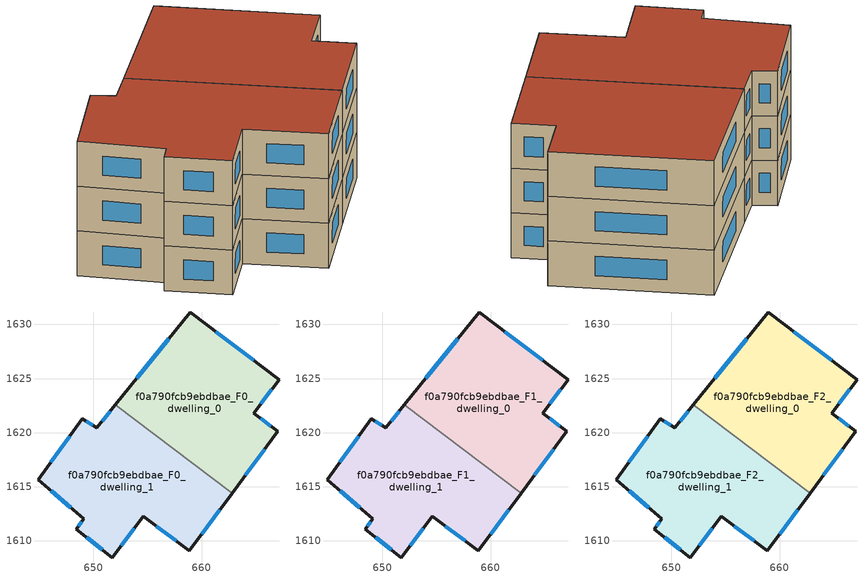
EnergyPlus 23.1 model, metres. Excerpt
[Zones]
f0a790fcb9ebdbae_F0_dwelling_0
 floor ground (EU_floor_Construction): 667.15,1624.91 664.81,1621.8 667.04,1620.12 662.81,1614.42 652.03,1622.57 658.94,1631.12 z0
 wall outside (EU_wall_Construction): 662.81,1614.42 667.04,1620.12 664.81,1621.8 667.15,1624.91 658.94,1631.12 652.03,1622.57 z0:3
 wall to f0a790fcb9ebdbae_F0_dwelling_1 (EU_wall_Construction): 652.03,1622.57 662.81,1614.42 z0:3
 window (EU_Window_Construction): 656.96,1628.68 654,1625.01 / 664.8,1626.69 661.28,1629.35 / 665.48,1622.69 666.48,1624.02 / 666.4,1620.6 665.45,1621.32 / 664.02,1616.04 665.83,1618.49 z0.86:2.14
f0a790fcb9ebdbae_F0_dwelling_1
 floor ground (EU_floor_Construction): 662.81,1614.42 658.87,1609.1 654.59,1612.27 651.76,1608.45 648.41,1611.07 649.12,1612.04 644.88,1615.67 648.97,1621.28 650.32,1620.45 652.03,1622.57 z0
 wall outside (EU_wall_Construction): 652.03,1622.57 650.32,1620.45 648.97,1621.28 644.88,1615.67 649.12,1612.04 648.41,1611.07 651.76,1608.45 654.59,1612.27 658.87,1609.1 662.81,1614.42 z0:3
 window (EU_Window_Construction): 649.36,1610.32 650.8,1609.19 / 648.92,1611.76 648.61,1611.34 / 646.09,1614.63 647.91,1613.07 / 647.8,1619.68 646.05,1617.27 / 649.93,1620.69 649.35,1621.04 / 651.54,1621.97 650.81,1621.06 / 659.99,1610.62 661.68,1612.9 / 655.81,1611.37 657.64,1610.01 / 652.56,1609.54 653.78,1611.18 z0.86:2.14
f0a790fcb9ebdbae_F1_dwelling_0
 floor to f0a790fcb9ebdbae_F0_dwelling_0 (EU_floor_Construction): 667.15,1624.91 664.81,1621.8 667.04,1620.12 662.81,1614.42 652.03,1622.57 658.94,1631.12 z3
 wall outside (EU_wall_Construction): 662.81,1614.42 667.04,1620.12 664.81,1621.8 667.15,1624.91 658.94,1631.12 652.03,1622.57 z3:6
 wall to f0a790fcb9ebdbae_F1_dwelling_1 (EU_wall_Construction): 652.03,1622.57 662.81,1614.42 z3:6
 window (EU_Window_Construction): 656.96,1628.68 654,1625.01 / 664.8,1626.69 661.28,1629.35 / 665.48,1622.69 666.48,1624.02 / 666.4,1620.6 665.45,1621.32 / 664.02,1616.04 665.83,1618.49 z3.86:5.14
f0a790fcb9ebdbae_F1_dwelling_1
 floor to f0a790fcb9ebdbae_F0_dwelling_1 (EU_floor_Construction): 662.81,1614.42 658.87,1609.1 654.58,1612.27 651.75,1608.45 648.41,1611.07 649.12,1612.04 644.88,1615.67 648.97,1621.28 650.32,1620.45 652.03,1622.57 z3
 wall outside (EU_wall_Construction): 652.03,1622.57 650.32,1620.45 648.97,1621.28 644.88,1615.67 649.12,1612.04 648.41,1611.07 651.76,1608.45 654.59,1612.27 658.87,1609.1 662.81,1614.42 z3:6
 window (EU_Window_Construction): 649.36,1610.32 650.8,1609.19 / 648.92,1611.76 648.61,1611.34 / 646.09,1614.63 647.91,1613.07 / 647.8,1619.68 646.05,1617.27 / 649.93,1620.69 649.35,1621.04 / 651.54,1621.97 650.81,1621.06 / 659.99,1610.62 661.68,1612.9 / 655.81,1611.37 657.64,1610.01 / 652.56,1609.54 653.78,1611.18 z3.86:5.14
f0a790fcb9ebdbae_F2_dwelling_0
 floor to f0a790fcb9ebdbae_F1_dwelling_0 (EU_floor_Construction): 667.15,1624.91 664.81,1621.8 667.04,1620.12 662.81,1614.42 652.03,1622.57 658.94,1631.12 z6
 wall outside (EU_wall_Construction): 662.81,1614.42 667.04,1620.12 664.81,1621.8 667.15,1624.91 658.94,1631.12 652.03,1622.57 z6:9
 wall to f0a790fcb9ebdbae_F2_dwelling_1 (EU_wall_Construction): 652.03,1622.57 662.81,1614.42 z6:9
 window (EU_Window_Construction): 656.96,1628.68 654,1625.01 / 664.8,1626.69 661.28,1629.35 / 665.48,1622.69 666.48,1624.02 / 666.4,1620.6 665.45,1621.32 / 664.02,1616.04 665.83,1618.49 z6.86:8.14
 roof outside (EU_roof_Construction): 662.81,1614.42 667.04,1620.12 664.81,1621.8 667.15,1624.91 658.94,1631.12 652.03,1622.57 z9
f0a790fcb9ebdbae_F2_dwelling_1
 floor to f0a790fcb9ebdbae_F1_dwelling_1 (EU_floor_Construction): 662.81,1614.42 658.87,1609.1 654.58,1612.27 651.75,1608.45 648.41,1611.07 649.12,1612.04 644.88,1615.67 648.97,1621.28 650.32,1620.45 652.03,1622.57 z6
 wall outside (EU_wall_Construction): 652.03,1622.57 650.32,1620.45 648.97,1621.28 644.88,1615.67 649.12,1612.04 648.41,1611.07 651.76,1608.45 654.59,1612.27 658.87,1609.1 662.81,1614.42 z6:9
 window (EU_Window_Construction): 649.36,1610.32 650.8,1609.19 / 648.92,1611.76 648.61,1611.34 / 646.09,1614.63 647.91,1613.07 / 647.8,1619.68 646.05,1617.27 / 649.93,1620.69 649.35,1621.04 / 651.54,1621.97 650.81,1621.06 / 659.99,1610.62 661.68,1612.9 / 655.81,1611.37 657.64,1610.01 / 652.56,1609.54 653.78,1611.18 z6.86:8.14
 roof outside (EU_roof_Construction): 658.87,1609.1 662.81,1614.42 652.03,1622.57 650.32,1620.45 648.97,1621.28 644.88,1615.67 649.12,1612.04 648.41,1611.07 651.76,1608.45 654.59,1612.27 z9
[Building]
EU S2 Campaign: North Axis=0; Terrain=City; Solar Distribution=FullExterior
[Site:Location]
Helsinki-Vantaa.AP: Latitude=60.317; Longitude=24.963; Time Zone=2; Elevation=54.6
[SizingPeriod:WeatherFileDays]
AnnualSizingPeriod: Begin Month=1; Begin Day of Month=1; End Month=12; End Day of Month=31; Day of Week for Start Day=Monday; Use Weather File Daylight Saving Period=No; Use Weather File Rain and Snow Indicators=No
[MATERIAL]
EU_InternalMass_Material: Roughness=MediumRough; Thickness=0.1; Conductivity=1; Density=1800; Specific Heat=900; Thermal Absorptance=0.9; Solar Absorptance=0.7; Visible Absorptance=0.7
[MATERIAL:NOMASS] Roughness=MediumRough; Thermal Absorptance=0.9; Solar Absorptance=0.7; Visible Absorptance=0.7
Name | Thermal Resistance
EU_wall_NoMass | 1.10183
EU_roof_NoMass; EU_floor_NoMass | 1.70606
[WINDOWMATERIAL:SIMPLEGLAZINGSYSTEM]
EU_Window_SimpleGlazing: UFactor=3.11035; Solar Heat Gain Coefficient=0.8; Visible Transmittance=0.8
[CONSTRUCTION]
EU_wall_Construction: EU_wall_NoMass
EU_roof_Construction: EU_roof_NoMass
EU_floor_Construction: EU_floor_NoMass
EU_Window_Construction: EU_Window_SimpleGlazing
EU_InternalMass_Construction: EU_InternalMass_Material
[ZONE] Type=1; Multiplier=1; Ceiling Height=autocalculate; Floor Area=autocalculate; Part of Total Floor Area=Yes
Name | Volume
f0a790fcb9ebdbae_F0_dwelling_0 | 405.773
f0a790fcb9ebdbae_F1_dwelling_0; f0a790fcb9ebdbae_F2_dwelling_0 | 405.771
f0a790fcb9ebdbae_F0_dwelling_1 | 405.766
f0a790fcb9ebdbae_F1_dwelling_1; f0a790fcb9ebdbae_F2_dwelling_1 | 405.767
[INTERNALMASS] Construction=EU_InternalMass_Construction
Name | Zone or ZoneList | Surface Area
f0a790fcb9ebdbae_F0_dwelling_0_EU_InternalMass | f0a790fcb9ebdbae_F0_dwelling_0 | 135.257
f0a790fcb9ebdbae_F0_dwelling_1_EU_InternalMass | f0a790fcb9ebdbae_F0_dwelling_1 | 135.255
f0a790fcb9ebdbae_F1_dwelling_0_EU_InternalMass | f0a790fcb9ebdbae_F1_dwelling_0 | 135.257
f0a790fcb9ebdbae_F1_dwelling_1_EU_InternalMass | f0a790fcb9ebdbae_F1_dwelling_1 | 135.255
f0a790fcb9ebdbae_F2_dwelling_0_EU_InternalMass | f0a790fcb9ebdbae_F2_dwelling_0 | 135.257
f0a790fcb9ebdbae_F2_dwelling_1_EU_InternalMass | f0a790fcb9ebdbae_F2_dwelling_1 | 135.255
[OTHEREQUIPMENT] Fuel Type=Electricity; Design Level Calculation Method=Watts/Area; Power per Zone Floor Area=1; Fraction Latent=0; Fraction Radiant=0; Fraction Lost=0; Carbon Dioxide Generation Rate=0; EndUse Subcategory=EU_Step8_InternalGains
Name | Zone or ZoneList or Space or SpaceList | Schedule
EU_Step8_InternalGain_f0a790fcb9ebdbae_F0_dwelling_0_f000 | f0a790fcb9ebdbae_F0_dwelling_0 | EU_Step8_GainSchedule_f0a790fcb9ebdbae_F0_dwelling_0_f000
EU_Step8_InternalGain_f0a790fcb9ebdbae_F0_dwelling_1_f000 | f0a790fcb9ebdbae_F0_dwelling_1 | EU_Step8_GainSchedule_f0a790fcb9ebdbae_F0_dwelling_1_f000
EU_Step8_InternalGain_f0a790fcb9ebdbae_F1_dwelling_0_f000 | f0a790fcb9ebdbae_F1_dwelling_0 | EU_Step8_GainSchedule_f0a790fcb9ebdbae_F1_dwelling_0_f000
EU_Step8_InternalGain_f0a790fcb9ebdbae_F1_dwelling_1_f000 | f0a790fcb9ebdbae_F1_dwelling_1 | EU_Step8_GainSchedule_f0a790fcb9ebdbae_F1_dwelling_1_f000
EU_Step8_InternalGain_f0a790fcb9ebdbae_F2_dwelling_0_f000 | f0a790fcb9ebdbae_F2_dwelling_0 | EU_Step8_GainSchedule_f0a790fcb9ebdbae_F2_dwelling_0_f000
EU_Step8_InternalGain_f0a790fcb9ebdbae_F2_dwelling_1_f000 | f0a790fcb9ebdbae_F2_dwelling_1 | EU_Step8_GainSchedule_f0a790fcb9ebdbae_F2_dwelling_1_f000
[ZONEVENTILATION:DESIGNFLOWRATE] Schedule=EU_AlwaysOn; Design Flow Rate Calculation Method=AirChanges/Hour; Air Changes per Hour=0.756316; Ventilation Type=Natural; Fan Pressure Rise=0; Fan Total Efficiency=1; Constant Term Coefficient=1; Temperature Term Coefficient=0; Velocity Term Coefficient=0; Velocity Squared Term Coefficient=0; Minimum Indoor Temperature=-100; Maximum Indoor Temperature=100; Delta Temperature=-100; Minimum Outdoor Temperature=-100; Maximum Outdoor Temperature=100; Maximum Wind Speed=40
Name | Zone or ZoneList or Space or SpaceList
EU_ConstantAir_f0a790fcb9ebdbae_F0_dwelling_0 | f0a790fcb9ebdbae_F0_dwelling_0
EU_ConstantAir_f0a790fcb9ebdbae_F0_dwelling_1 | f0a790fcb9ebdbae_F0_dwelling_1
EU_ConstantAir_f0a790fcb9ebdbae_F1_dwelling_0 | f0a790fcb9ebdbae_F1_dwelling_0
EU_ConstantAir_f0a790fcb9ebdbae_F1_dwelling_1 | f0a790fcb9ebdbae_F1_dwelling_1
EU_ConstantAir_f0a790fcb9ebdbae_F2_dwelling_0 | f0a790fcb9ebdbae_F2_dwelling_0
EU_ConstantAir_f0a790fcb9ebdbae_F2_dwelling_1 | f0a790fcb9ebdbae_F2_dwelling_1
[HVACTEMPLATE:THERMOSTAT] Constant Heating Setpoint=20; Constant Cooling Setpoint=50
EU_HeatOnly_f0a790fcb9ebdbae_F0_dwelling_0; EU_HeatOnly_f0a790fcb9ebdbae_F0_dwelling_1; EU_HeatOnly_f0a790fcb9ebdbae_F1_dwelling_0; EU_HeatOnly_f0a790fcb9ebdbae_F1_dwelling_1; EU_HeatOnly_f0a790fcb9ebdbae_F2_dwelling_0; EU_HeatOnly_f0a790fcb9ebdbae_F2_dwelling_1
[HVACTEMPLATE:ZONE:IDEALLOADSAIRSYSTEM] System Availability Schedule=EU_AlwaysOn; Maximum Heating Supply Air Temperature=50; Minimum Cooling Supply Air Temperature=13; Maximum Heating Supply Air Humidity Ratio=0.0156; Minimum Cooling Supply Air Humidity Ratio=0.0077; Heating Limit=NoLimit; Cooling Limit=NoLimit; Heating Availability Schedule=EU_AlwaysOn; Cooling Availability Schedule=EU_CoolingOff; Dehumidification Control Type=ConstantSensibleHeatRatio; Cooling Sensible Heat Ratio=0.7; Dehumidification Setpoint=60; Humidification Control Type=None; Humidification Setpoint=30; Outdoor Air Method=None; Outdoor Air Flow Rate per Person=0.00944; Outdoor Air Flow Rate per Zone Floor Area=0; Outdoor Air Flow Rate per Zone=0; Demand Controlled Ventilation Type=None; Outdoor Air Economizer Type=NoEconomizer; Heat Recovery Type=None; Sensible Heat Recovery Effectiveness=0.7; Latent Heat Recovery Effectiveness=0.65
Name | Template Thermostat
f0a790fcb9ebdbae_F0_dwelling_0 | EU_HeatOnly_f0a790fcb9ebdbae_F0_dwelling_0
f0a790fcb9ebdbae_F0_dwelling_1 | EU_HeatOnly_f0a790fcb9ebdbae_F0_dwelling_1
f0a790fcb9ebdbae_F1_dwelling_0 | EU_HeatOnly_f0a790fcb9ebdbae_F1_dwelling_0
f0a790fcb9ebdbae_F1_dwelling_1 | EU_HeatOnly_f0a790fcb9ebdbae_F1_dwelling_1
f0a790fcb9ebdbae_F2_dwelling_0 | EU_HeatOnly_f0a790fcb9ebdbae_F2_dwelling_0
f0a790fcb9ebdbae_F2_dwelling_1 | EU_HeatOnly_f0a790fcb9ebdbae_F2_dwelling_1
[SIZING:ZONE] Zone Cooling Design Supply Air Temperature Input Method=SupplyAirTemperature; Zone Cooling Design Supply Air Temperature=13; Zone Heating Design Supply Air Temperature Input Method=SupplyAirTemperature; Zone Heating Design Supply Air Temperature=50; Zone Cooling Design Supply Air Humidity Ratio=0.008; Zone Heating Design Supply Air Humidity Ratio=0.008; Cooling Design Air Flow Method=DesignDay; Cooling Design Air Flow Rate=0; Cooling Minimum Air Flow per Zone Floor Area=0.000762; Cooling Minimum Air Flow=0; Cooling Minimum Air Flow Fraction=0.2; Heating Design Air Flow Method=DesignDay; Heating Design Air Flow Rate=0; Heating Maximum Air Flow per Zone Floor Area=0.002032; Heating Maximum Air Flow=0.141576; Heating Maximum Air Flow Fraction=0.3; Account for Dedicated Outdoor Air System=No; Dedicated Outdoor Air System Control Strategy=NeutralSupplyAir; Dedicated Outdoor Air Low Setpoint Temperature for Design=autosize; Dedicated Outdoor Air High Setpoint Temperature for Design=autosize; Zone Load Sizing Method=Sensible Load Only No Latent Load; Zone Latent Cooling Design Supply Air Humidity Ratio Input Method=HumidityRatioDifference; Zone Cooling Design Supply Air Humidity Ratio Difference=0.005; Zone Latent Heating Design Supply Air Humidity Ratio Input Method=HumidityRatioDifference; Zone Humidification Design Supply Air Humidity Ratio Difference=0.005
f0a790fcb9ebdbae_F0_dwelling_0; f0a790fcb9ebdbae_F0_dwelling_1; f0a790fcb9ebdbae_F1_dwelling_0; f0a790fcb9ebdbae_F1_dwelling_1; f0a790fcb9ebdbae_F2_dwelling_0; f0a790fcb9ebdbae_F2_dwelling_1
[SCHEDULE:CONSTANT]
Name | Hourly Value
EU_AlwaysOn | 1
EU_CoolingOff | 0
[SCHEDULE:FILE] Column Number=1; Rows to Skip at Top=0; Number of Hours of Data=8760; Column Separator=Comma; Interpolate to Timestep=No; Minutes per Item=60; Adjust Schedule for Daylight Savings=Yes
Name | File
EU_Step8_GainSchedule_f0a790fcb9ebdbae_F0_dwelling_0_f000 | ../../schedules/f0a790fcb9ebdbae/f0a790fcb9ebdbae_F0_dwelling_0_f000_gain.csv
EU_Step8_GainSchedule_f0a790fcb9ebdbae_F0_dwelling_1_f000 | ../../schedules/f0a790fcb9ebdbae/f0a790fcb9ebdbae_F0_dwelling_1_f000_gain.csv
EU_Step8_GainSchedule_f0a790fcb9ebdbae_F1_dwelling_0_f000 | ../../schedules/f0a790fcb9ebdbae/f0a790fcb9ebdbae_F1_dwelling_0_f000_gain.csv
EU_Step8_GainSchedule_f0a790fcb9ebdbae_F1_dwelling_1_f000 | ../../schedules/f0a790fcb9ebdbae/f0a790fcb9ebdbae_F1_dwelling_1_f000_gain.csv
EU_Step8_GainSchedule_f0a790fcb9ebdbae_F2_dwelling_0_f000 | ../../schedules/f0a790fcb9ebdbae/f0a790fcb9ebdbae_F2_dwelling_0_f000_gain.csv
EU_Step8_GainSchedule_f0a790fcb9ebdbae_F2_dwelling_1_f000 | ../../schedules/f0a790fcb9ebdbae/f0a790fcb9ebdbae_F2_dwelling_1_f000_gain.csv
